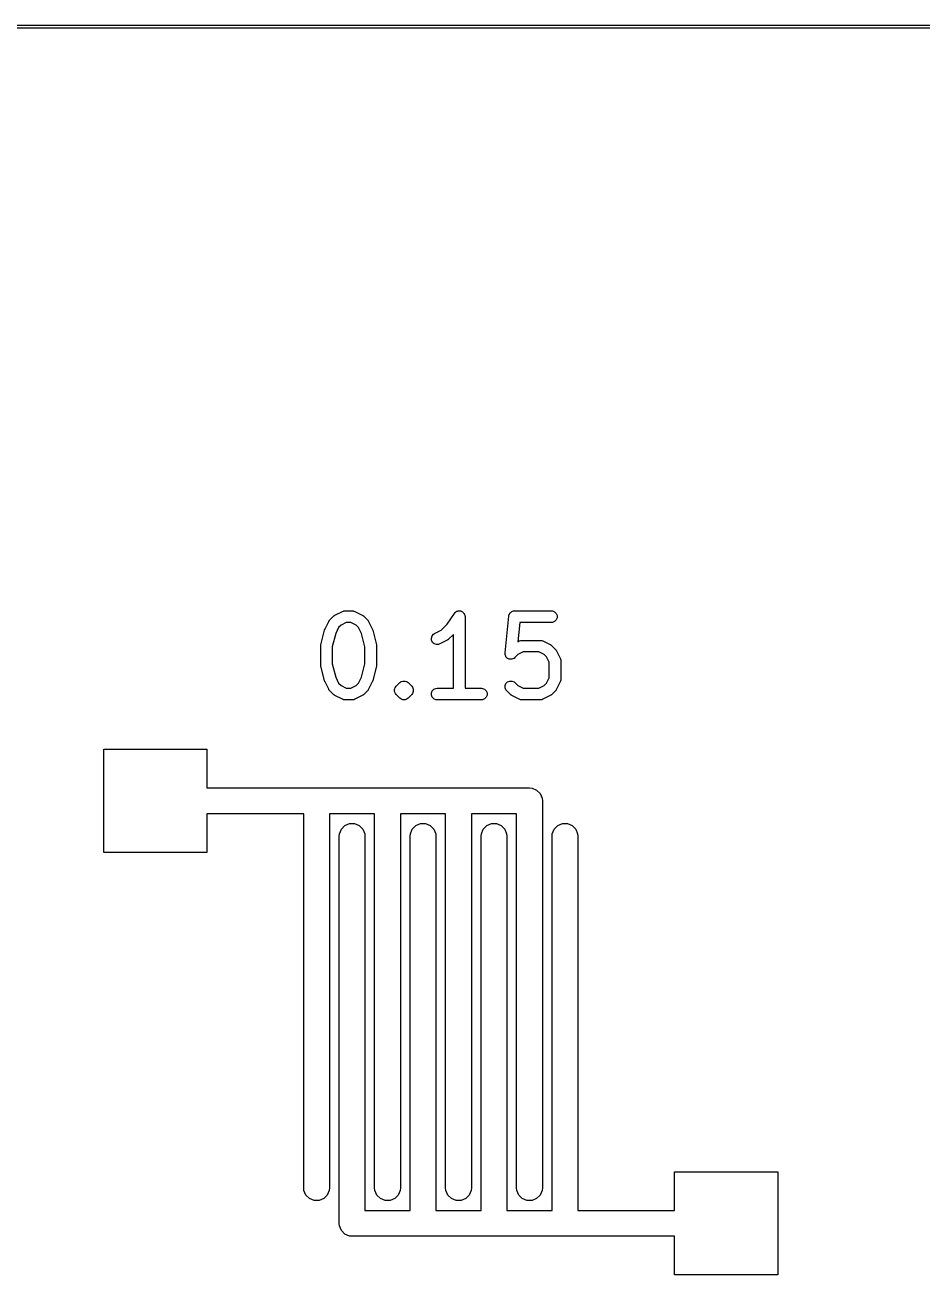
# Model space of a CAD drawing. Header units: millimetres. Extents: x 100 to 200, y -130 to -50.
# Drawn here: x 165.48 to 179.38, y -69.35 to -49.97 of the extents above; entities that cross this region are included whole.
import ezdxf

# ---------------------------------------------------------------- set-up
doc = ezdxf.new("R2010")
doc.units = ezdxf.units.MM
doc.layers.add('BLACK', color=250, linetype='CONTINUOUS')

msp = doc.modelspace()

# ---------------------------------------------------------------- linework, layer by layer
at = {"layer": 'BLACK', "linetype": 'CONTINUOUS'}
for p, q in [((100, -49.975), (200, -49.975)), ((199.975, -50.025), (100.025, -50.025)), ((170.28475, -59.122427), (170.399036, -59.065284)), ((170.399036, -59.065284), (170.415513, -59.058978)), ((170.415513, -59.058978), (170.418738, -59.058748)), ((170.418738, -59.058748), (170.421727, -59.057511)), ((170.421727, -59.057511), (170.439285, -59.055782)), ((170.439285, -59.055782), (170.553571, -59.055782)), ((170.553571, -59.055782), (170.571129, -59.057511)), ((170.571129, -59.057511), (170.574117, -59.058748)), ((170.574117, -59.058748), (170.577343, -59.058978)), ((170.577343, -59.058978), (170.59382, -59.065284)), ((170.59382, -59.065284), (170.708107, -59.122427)), ((172.135942, -59.09572), (172.147008, -59.082209)), ((172.147008, -59.082209), (172.154412, -59.07725)), ((172.154412, -59.07725), (172.160713, -59.07095)), ((172.160713, -59.07095), (172.168859, -59.067575)), ((172.168859, -59.067575), (172.176186, -59.062669)), ((172.176186, -59.062669), (172.184922, -59.060921)), ((172.184922, -59.060921), (172.193156, -59.057511)), ((172.193156, -59.057511), (172.201975, -59.057511)), ((172.201975, -59.057511), (172.21062, -59.055782)), ((172.21062, -59.055782), (172.21936, -59.057511)), ((172.21936, -59.057511), (172.228272, -59.057511)), ((172.228272, -59.057511), (172.236419, -59.060885)), ((172.236419, -59.060885), (172.245069, -59.062597)), ((172.245069, -59.062597), (172.252484, -59.06754)), ((172.252484, -59.06754), (172.260715, -59.07095)), ((172.260715, -59.07095), (172.266948, -59.077183)), ((172.266948, -59.077183), (172.274287, -59.082076)), ((172.274287, -59.082076), (172.279245, -59.08948)), ((172.279245, -59.08948), (172.285546, -59.095781)), ((172.993025, -59.095781), (172.996229, -59.092576)), ((172.996229, -59.092576), (172.998372, -59.088583)), ((172.998372, -59.088583), (173.008553, -59.080252)), ((173.008553, -59.080252), (173.017856, -59.07095)), ((173.017856, -59.07095), (173.022042, -59.069215)), ((173.022042, -59.069215), (173.02555, -59.066346)), ((173.02555, -59.066346), (173.038144, -59.062545)), ((173.038144, -59.062545), (173.050299, -59.057511)), ((173.050299, -59.057511), (173.057026, -59.056848)), ((173.057026, -59.056848), (173.059169, -59.056202)), ((173.059169, -59.056202), (173.061363, -59.056421)), ((173.061363, -59.056421), (173.067857, -59.055782)), ((173.067857, -59.055782), (173.639285, -59.055782)), ((173.639285, -59.055782), (173.656843, -59.057511)), ((173.656843, -59.057511), (173.689286, -59.07095)), ((173.689286, -59.07095), (173.714117, -59.095781)), ((170.130216, -59.334105), (170.187359, -59.219818)), ((170.187359, -59.219818), (170.192116, -59.212259)), ((170.192116, -59.212259), (170.193025, -59.210066)), ((170.193025, -59.210066), (170.195051, -59.207596)), ((170.195051, -59.207596), (170.196757, -59.204887)), ((170.196757, -59.204887), (170.198554, -59.203328)), ((170.198554, -59.203328), (170.204217, -59.196428)), ((170.204217, -59.196428), (170.26136, -59.139286)), ((170.26136, -59.139286), (170.268259, -59.133623)), ((170.268259, -59.133623), (170.269819, -59.131825)), ((170.269819, -59.131825), (170.272529, -59.130118)), ((170.272529, -59.130118), (170.274998, -59.128093)), ((170.274998, -59.128093), (170.277191, -59.127184)), ((170.277191, -59.127184), (170.28475, -59.122427)), ((170.378312, -59.276891), (170.341823, -59.31338)), ((170.460531, -59.235782), (170.378312, -59.276891)), ((170.532326, -59.235782), (170.460531, -59.235782)), ((170.614544, -59.276891), (170.532326, -59.235782)), ((170.651032, -59.313379), (170.614544, -59.276891)), ((170.708107, -59.122427), (170.715665, -59.127184)), ((170.715665, -59.127184), (170.717859, -59.128093)), ((170.717859, -59.128093), (170.720328, -59.130119)), ((170.720328, -59.130119), (170.723038, -59.131825)), ((170.723038, -59.131825), (170.724596, -59.133622)), ((170.724596, -59.133622), (170.731497, -59.139285)), ((170.731497, -59.139285), (170.788639, -59.196428)), ((170.788639, -59.196428), (170.794303, -59.20333)), ((170.794303, -59.20333), (170.7961, -59.204888)), ((170.7961, -59.204888), (170.797804, -59.207595)), ((170.797804, -59.207595), (170.799832, -59.210066)), ((170.799832, -59.210066), (170.80074, -59.21226)), ((170.80074, -59.21226), (170.805499, -59.219819)), ((170.805499, -59.219819), (170.862641, -59.334105)), ((171.928831, -59.357529), (172.026484, -59.259875)), ((172.026484, -59.259875), (172.135829, -59.095859)), ((172.135829, -59.095859), (172.13587, -59.095807)), ((172.13587, -59.095807), (172.135882, -59.095781)), ((172.135882, -59.095781), (172.135942, -59.09572)), ((172.285546, -59.095781), (172.28892, -59.103927)), ((172.28892, -59.103927), (172.293827, -59.111254)), ((172.293827, -59.111254), (172.295574, -59.11999)), ((172.295574, -59.11999), (172.298985, -59.128224)), ((172.298985, -59.128224), (172.300695, -59.145596)), ((172.300695, -59.145596), (172.300714, -59.145688)), ((172.300714, -59.145688), (172.300707, -59.145719)), ((172.300707, -59.145719), (172.300714, -59.145782)), ((172.300714, -59.145782), (172.300714, -60.255782)), ((172.921161, -59.708256), (172.978304, -59.136827)), ((172.978304, -59.136827), (172.979586, -59.13043)), ((172.979586, -59.128224), (172.980442, -59.126155)), ((172.979586, -59.13043), (172.979586, -59.128224)), ((172.980442, -59.126155), (172.981771, -59.119528)), ((172.981771, -59.119528), (172.98799, -59.107933)), ((172.98799, -59.107933), (172.993025, -59.095781)), ((173.149305, -59.235782), (173.119522, -59.533611)), ((173.639285, -59.235782), (173.149305, -59.235782)), ((173.656843, -59.234053), (173.639285, -59.235782)), ((173.689286, -59.220614), (173.656843, -59.234053)), ((173.714117, -59.195783), (173.689286, -59.220614)), ((173.714117, -59.095781), (173.727556, -59.128224)), ((173.727556, -59.16334), (173.714117, -59.195783)), ((173.727556, -59.128224), (173.727556, -59.16334)), ((170.066258, -59.581097), (170.123401, -59.352525)), ((170.123401, -59.352525), (170.123864, -59.351229)), ((170.123864, -59.351229), (170.12391, -59.350582)), ((170.12391, -59.350582), (170.126697, -59.343297)), ((170.126697, -59.343297), (170.129337, -59.335911)), ((170.129337, -59.335911), (170.129725, -59.335386)), ((170.129725, -59.335386), (170.130216, -59.334105)), ((170.295631, -59.405764), (170.243571, -59.614005)), ((170.341823, -59.31338), (170.295631, -59.405764)), ((170.697224, -59.405765), (170.651032, -59.313379)), ((170.749285, -59.614006), (170.697224, -59.405765)), ((170.862641, -59.334105), (170.863132, -59.335389)), ((170.863132, -59.335389), (170.863519, -59.335911)), ((170.863519, -59.335911), (170.866152, -59.343282)), ((170.866152, -59.343282), (170.868946, -59.350583)), ((170.868946, -59.350583), (170.868991, -59.351229)), ((170.868991, -59.351229), (170.869455, -59.352526)), ((170.869455, -59.352526), (170.926598, -59.581097)), ((171.778564, -59.477384), (171.789669, -59.444069)), ((171.781053, -59.512412), (171.778564, -59.477384)), ((171.789669, -59.444069), (171.812677, -59.41754)), ((171.812677, -59.41754), (171.827608, -59.408142)), ((171.827608, -59.408142), (171.928831, -59.357529)), ((172.120714, -59.420204), (172.045783, -59.495136)), ((172.120714, -60.255782), (172.120714, -59.420204)), ((170.063571, -59.602925), (170.063872, -59.599863)), ((170.063571, -59.88864), (170.063571, -59.602925)), ((170.063677, -59.59855), (170.064649, -59.591975)), ((170.063872, -59.599863), (170.063677, -59.59855)), ((170.064649, -59.591975), (170.0653, -59.585367)), ((170.0653, -59.585367), (170.065807, -59.584141)), ((170.065807, -59.584141), (170.066258, -59.581097)), ((170.243571, -59.614005), (170.243571, -59.877559)), ((170.749285, -59.877559), (170.749285, -59.614006)), ((170.926598, -59.581097), (170.927048, -59.584141)), ((170.927048, -59.584141), (170.927556, -59.585367)), ((170.927556, -59.585367), (170.928206, -59.591975)), ((170.928206, -59.591975), (170.929179, -59.59855)), ((170.929179, -59.59855), (170.928983, -59.599863)), ((170.928983, -59.599863), (170.929285, -59.602925)), ((170.929285, -59.602925), (170.929285, -59.88864)), ((171.796757, -59.54382), (171.781053, -59.512412)), ((171.823286, -59.566828), (171.796757, -59.54382)), ((171.856601, -59.577933), (171.823286, -59.566828)), ((171.891629, -59.575444), (171.856601, -59.577933)), ((171.908106, -59.569138), (171.891629, -59.575444)), ((172.022393, -59.511995), (171.908106, -59.569138)), ((172.029951, -59.507237), (172.022393, -59.511995)), ((172.032145, -59.506329), (172.029951, -59.507237)), ((172.034613, -59.504303), (172.032145, -59.506329)), ((172.037324, -59.502597), (172.034613, -59.504303)), ((172.038883, -59.500798), (172.037324, -59.502597)), ((172.045783, -59.495136), (172.038883, -59.500798)), ((173.119522, -59.533611), (173.141894, -59.522426)), ((173.141894, -59.522426), (173.158372, -59.516121)), ((173.158372, -59.516121), (173.161596, -59.515891)), ((173.161596, -59.515891), (173.164585, -59.514654)), ((173.164585, -59.514654), (173.182143, -59.512925)), ((173.182143, -59.512925), (173.467857, -59.512925)), ((173.467857, -59.512925), (173.485415, -59.514654)), ((173.485415, -59.514654), (173.488403, -59.515891)), ((173.488403, -59.515891), (173.491629, -59.516121)), ((173.491629, -59.516121), (173.508106, -59.522427)), ((173.508106, -59.522427), (173.622393, -59.57957)), ((173.622393, -59.57957), (173.629951, -59.584327)), ((173.629951, -59.584327), (173.632145, -59.585236)), ((173.632145, -59.585236), (173.634613, -59.587261)), ((173.634613, -59.587261), (173.637324, -59.588968)), ((173.637324, -59.588968), (173.638883, -59.590766)), ((173.638883, -59.590766), (173.645783, -59.596429)), ((173.645783, -59.596429), (173.702925, -59.653572)), ((173.702925, -59.653572), (173.708589, -59.660473)), ((173.708589, -59.660473), (173.710385, -59.662031)), ((173.710385, -59.662031), (173.712087, -59.664736)), ((173.712087, -59.664736), (173.714118, -59.66721)), ((173.714118, -59.66721), (173.715028, -59.669408)), ((173.715028, -59.669408), (173.719783, -59.676962)), ((172.921134, -59.725899), (172.921161, -59.708256)), ((172.922444, -59.73024), (172.921134, -59.725899)), ((172.922444, -59.734769), (172.922444, -59.73024)), ((172.927476, -59.746919), (172.922444, -59.734769)), ((172.931278, -59.759518), (172.927476, -59.746919)), ((172.934147, -59.763024), (172.931278, -59.759518)), ((172.935882, -59.767213), (172.934147, -59.763024)), ((172.945189, -59.77652), (172.935882, -59.767213)), ((172.953515, -59.786696), (172.945189, -59.77652)), ((172.957506, -59.788837), (172.953515, -59.786696)), ((172.960712, -59.792043), (172.957506, -59.788837)), ((172.972865, -59.797076), (172.960712, -59.792043)), ((172.98446, -59.803297), (172.972865, -59.797076)), ((172.988972, -59.803748), (172.98446, -59.803297)), ((172.993156, -59.805481), (172.988972, -59.803748)), ((173.006301, -59.805481), (172.993156, -59.805481)), ((173.019402, -59.806791), (173.006301, -59.805481)), ((173.023744, -59.805481), (173.019402, -59.806791)), ((173.028272, -59.805481), (173.023744, -59.805481)), ((173.040422, -59.800448), (173.028272, -59.805481)), ((173.053021, -59.796647), (173.040422, -59.800448)), ((173.056527, -59.793777), (173.053021, -59.796647)), ((173.060716, -59.792043), (173.056527, -59.793777)), ((173.074354, -59.780851), (173.060716, -59.792043)), ((173.12117, -59.734033), (173.074354, -59.780851)), ((173.203389, -59.692925), (173.12117, -59.734033)), ((173.446612, -59.692925), (173.203389, -59.692925)), ((173.528831, -59.734035), (173.446612, -59.692925)), ((173.565318, -59.770523), (173.528831, -59.734035)), ((173.606428, -59.852742), (173.565318, -59.770523)), ((173.606428, -60.095965), (173.606428, -59.852742)), ((173.719783, -59.676962), (173.776927, -59.791248)), ((173.776927, -59.791248), (173.783232, -59.807726)), ((173.783232, -59.807726), (173.783461, -59.81095)), ((173.783461, -59.81095), (173.784699, -59.813939)), ((173.784699, -59.813939), (173.786428, -59.831497)), ((173.786428, -59.831497), (173.786428, -60.117211)), ((170.063872, -59.891701), (170.063571, -59.88864)), ((170.063677, -59.893015), (170.063872, -59.891701)), ((170.064649, -59.899589), (170.063677, -59.893015)), ((170.0653, -59.906198), (170.064649, -59.899589)), ((170.065807, -59.907423), (170.0653, -59.906198)), ((170.066258, -59.910468), (170.065807, -59.907423)), ((170.123401, -60.13904), (170.066258, -59.910468)), ((170.243571, -59.877559), (170.295631, -60.0858)), ((170.697224, -60.085799), (170.749285, -59.877559)), ((170.926598, -59.910468), (170.869455, -60.139039)), ((170.927048, -59.907423), (170.926598, -59.910468)), ((170.927556, -59.906198), (170.927048, -59.907423)), ((170.928206, -59.899589), (170.927556, -59.906198)), ((170.929179, -59.893015), (170.928206, -59.899589)), ((170.929285, -59.88864), (170.928983, -59.891701)), ((170.928983, -59.891701), (170.929179, -59.893015)), ((170.123864, -60.140335), (170.123401, -60.13904)), ((170.12391, -60.140983), (170.123864, -60.140335)), ((170.126697, -60.148267), (170.12391, -60.140983)), ((170.129337, -60.155654), (170.126697, -60.148267)), ((170.129725, -60.156178), (170.129337, -60.155654)), ((170.130216, -60.15746), (170.129725, -60.156178)), ((170.187359, -60.271747), (170.130216, -60.15746)), ((170.295631, -60.0858), (170.341823, -60.178184)), ((170.341823, -60.178184), (170.378311, -60.214672)), ((170.378311, -60.214672), (170.460532, -60.255782)), ((170.460532, -60.255782), (170.532324, -60.255782)), ((170.532324, -60.255782), (170.614544, -60.214672)), ((170.614544, -60.214672), (170.651032, -60.178185)), ((170.651032, -60.178185), (170.697224, -60.085799)), ((170.862641, -60.15746), (170.805499, -60.271746)), ((170.863132, -60.156175), (170.862641, -60.15746)), ((170.863519, -60.155654), (170.863132, -60.156175)), ((170.866152, -60.148282), (170.863519, -60.155654)), ((170.868946, -60.140982), (170.866152, -60.148282)), ((170.868991, -60.140335), (170.868946, -60.140982)), ((170.869455, -60.139039), (170.868991, -60.140335)), ((171.210732, -60.264869), (171.219891, -60.242754)), ((171.219891, -60.242754), (171.221595, -60.238639)), ((171.221595, -60.238639), (171.221596, -60.238638)), ((171.221596, -60.238638), (171.232788, -60.225)), ((171.232788, -60.225), (171.289931, -60.167858)), ((171.289931, -60.167858), (171.303569, -60.156665)), ((171.303569, -60.156665), (171.313071, -60.152728)), ((171.313071, -60.152728), (171.336013, -60.143226)), ((171.336013, -60.143226), (171.371129, -60.143226)), ((171.371129, -60.143226), (171.39407, -60.152728)), ((171.39407, -60.152728), (171.403573, -60.156665)), ((171.403573, -60.156665), (171.417211, -60.167857)), ((171.417211, -60.167857), (171.474353, -60.225)), ((171.474353, -60.225), (171.485545, -60.238637)), ((171.485545, -60.238637), (171.485547, -60.238639)), ((171.485547, -60.238639), (171.498985, -60.271082)), ((171.850299, -60.257511), (171.867857, -60.255782)), ((171.867857, -60.255782), (172.120714, -60.255782)), ((172.300714, -60.255782), (172.553571, -60.255782)), ((172.553571, -60.255782), (172.571129, -60.257511)), ((172.922444, -60.213939), (172.935882, -60.181495)), ((172.922444, -60.249055), (172.922444, -60.213939)), ((172.935882, -60.281499), (172.922444, -60.249055)), ((172.935882, -60.181495), (172.960712, -60.156665)), ((172.960712, -60.156665), (172.993156, -60.143227)), ((172.993156, -60.143227), (173.028272, -60.143227)), ((173.028272, -60.143227), (173.060716, -60.156665)), ((173.060716, -60.156665), (173.074354, -60.167857)), ((173.074354, -60.167857), (173.121168, -60.214672)), ((173.121168, -60.214672), (173.203389, -60.255782)), ((173.203389, -60.255782), (173.44661, -60.255782)), ((173.44661, -60.255782), (173.528831, -60.214671)), ((173.528831, -60.214671), (173.565318, -60.178184)), ((173.565318, -60.178184), (173.606428, -60.095965)), ((173.776927, -60.15746), (173.719783, -60.271746)), ((173.783232, -60.140982), (173.776927, -60.15746)), ((173.783461, -60.137757), (173.783232, -60.140982)), ((173.784699, -60.134769), (173.783461, -60.137757)), ((173.786428, -60.117211), (173.784699, -60.134769)), ((170.192116, -60.279305), (170.187359, -60.271747)), ((170.193025, -60.281499), (170.192116, -60.279305)), ((170.195051, -60.283968), (170.193025, -60.281499)), ((170.196757, -60.286678), (170.195051, -60.283968)), ((170.198554, -60.288236), (170.196757, -60.286678)), ((170.204217, -60.295137), (170.198554, -60.288236)), ((170.26136, -60.352279), (170.204217, -60.295137)), ((170.268262, -60.357943), (170.26136, -60.352279)), ((170.26982, -60.35974), (170.268262, -60.357943)), ((170.272527, -60.361444), (170.26982, -60.35974)), ((170.274998, -60.363472), (170.272527, -60.361444)), ((170.277192, -60.36438), (170.274998, -60.363472)), ((170.284751, -60.369139), (170.277192, -60.36438)), ((170.399036, -60.42628), (170.284751, -60.369139)), ((170.415513, -60.432586), (170.399036, -60.42628)), ((170.418738, -60.432815), (170.415513, -60.432586)), ((170.421727, -60.434053), (170.418738, -60.432815)), ((170.439285, -60.435782), (170.421727, -60.434053)), ((170.553571, -60.435782), (170.439285, -60.435782)), ((170.571129, -60.434053), (170.553571, -60.435782)), ((170.574117, -60.432815), (170.571129, -60.434053)), ((170.577342, -60.432586), (170.574117, -60.432815)), ((170.59382, -60.426281), (170.577342, -60.432586)), ((170.708105, -60.369139), (170.59382, -60.426281)), ((170.715663, -60.364381), (170.708105, -60.369139)), ((170.717859, -60.363472), (170.715663, -60.364381)), ((170.720331, -60.361443), (170.717859, -60.363472)), ((170.723037, -60.35974), (170.720331, -60.361443)), ((170.724593, -60.357945), (170.723037, -60.35974)), ((170.731497, -60.35228), (170.724593, -60.357945)), ((170.788639, -60.295137), (170.731497, -60.35228)), ((170.794303, -60.288234), (170.788639, -60.295137)), ((170.7961, -60.286677), (170.794303, -60.288234)), ((170.797804, -60.283969), (170.7961, -60.286677)), ((170.799832, -60.281499), (170.797804, -60.283969)), ((170.80074, -60.279304), (170.799832, -60.281499)), ((170.805499, -60.271746), (170.80074, -60.279304)), ((171.208158, -60.271083), (171.210732, -60.264869)), ((171.208158, -60.306199), (171.208158, -60.271083)), ((171.221596, -60.338642), (171.208158, -60.306199)), ((171.232789, -60.35228), (171.221596, -60.338642)), ((171.289932, -60.409422), (171.232789, -60.35228)), ((171.30357, -60.420615), (171.289932, -60.409422)), ((171.326511, -60.430116), (171.30357, -60.420615)), ((171.336013, -60.434053), (171.326511, -60.430116)), ((171.336014, -60.434053), (171.336013, -60.434053)), ((171.371129, -60.434053), (171.336014, -60.434053)), ((171.384568, -60.428486), (171.371129, -60.434053)), ((171.403574, -60.420614), (171.384568, -60.428486)), ((171.403577, -60.42061), (171.403574, -60.420614)), ((171.41721, -60.409422), (171.403577, -60.42061)), ((171.474353, -60.35228), (171.41721, -60.409422)), ((171.485546, -60.338642), (171.474353, -60.35228)), ((171.498984, -60.306199), (171.485546, -60.338642)), ((171.498985, -60.271082), (171.498984, -60.306199)), ((171.779586, -60.328224), (171.793025, -60.295781)), ((171.779586, -60.36334), (171.779586, -60.328224)), ((171.793025, -60.395783), (171.779586, -60.36334)), ((171.793025, -60.295781), (171.817856, -60.27095)), ((171.817856, -60.420614), (171.793025, -60.395783)), ((171.817856, -60.27095), (171.850299, -60.257511)), ((171.850299, -60.434053), (171.817856, -60.420614)), ((171.867857, -60.435782), (171.850299, -60.434053)), ((172.553571, -60.435782), (171.867857, -60.435782)), ((172.571129, -60.434053), (172.553571, -60.435782)), ((172.571129, -60.257511), (172.603572, -60.27095)), ((172.603572, -60.420614), (172.571129, -60.434053)), ((172.603572, -60.27095), (172.628403, -60.295781)), ((172.628403, -60.395783), (172.603572, -60.420614)), ((172.628403, -60.295781), (172.641842, -60.328224)), ((172.641842, -60.36334), (172.628403, -60.395783)), ((172.641842, -60.328224), (172.641842, -60.36334)), ((172.947074, -60.295137), (172.935882, -60.281499)), ((173.004217, -60.352279), (172.947074, -60.295137)), ((173.011119, -60.357943), (173.004217, -60.352279)), ((173.012677, -60.35974), (173.011119, -60.357943)), ((173.015384, -60.361444), (173.012677, -60.35974)), ((173.017855, -60.363472), (173.015384, -60.361444)), ((173.020049, -60.36438), (173.017855, -60.363472)), ((173.027608, -60.369139), (173.020049, -60.36438)), ((173.141894, -60.426281), (173.027608, -60.369139)), ((173.158372, -60.432586), (173.141894, -60.426281)), ((173.161596, -60.432815), (173.158372, -60.432586)), ((173.164585, -60.434053), (173.161596, -60.432815)), ((173.182143, -60.435782), (173.164585, -60.434053)), ((173.467857, -60.435782), (173.182143, -60.435782)), ((173.485415, -60.434053), (173.467857, -60.435782)), ((173.488403, -60.432815), (173.485415, -60.434053)), ((173.491628, -60.432586), (173.488403, -60.432815)), ((173.508106, -60.426281), (173.491628, -60.432586)), ((173.622391, -60.369139), (173.508106, -60.426281)), ((173.629948, -60.364381), (173.622391, -60.369139)), ((173.632145, -60.363472), (173.629948, -60.364381)), ((173.634616, -60.361443), (173.632145, -60.363472)), ((173.637323, -60.35974), (173.634616, -60.361443)), ((173.63888, -60.357943), (173.637323, -60.35974)), ((173.645783, -60.352279), (173.63888, -60.357943)), ((173.702925, -60.295136), (173.645783, -60.352279)), ((173.708589, -60.288234), (173.702925, -60.295136)), ((173.710385, -60.286677), (173.708589, -60.288234)), ((173.712087, -60.283971), (173.710385, -60.286677)), ((173.714118, -60.281498), (173.712087, -60.283971)), ((173.715028, -60.279299), (173.714118, -60.281498)), ((173.719783, -60.271746), (173.715028, -60.279299)), ((166.7, -62.8), (166.7, -61.2)), ((166.7, -61.2), (168.3, -61.2)), ((168.3, -61.2), (168.3, -61.8)), ((168.3, -61.8), (173.3, -61.8)), ((173.3, -61.8), (173.339018, -61.803843)), ((173.339018, -61.803843), (173.411114, -61.833706)), ((173.411114, -61.833706), (173.466294, -61.888886)), ((173.466294, -61.888886), (173.496157, -61.960982)), ((173.496157, -61.960982), (173.5, -62)), ((173.5, -62), (173.5, -68)), ((169.8, -62.2), (168.3, -62.2)), ((168.3, -62.2), (168.3, -62.8)), ((169.8, -68), (169.8, -62.2)), ((170.9, -62.2), (170.2, -62.2)), ((170.2, -62.2), (170.2, -68)), ((170.383706, -62.438886), (170.438886, -62.383706)), ((170.438886, -62.383706), (170.510982, -62.353843)), ((170.510982, -62.353843), (170.589018, -62.353843)), ((170.589018, -62.353843), (170.661114, -62.383706)), ((170.661114, -62.383706), (170.716294, -62.438886)), ((170.9, -68), (170.9, -62.2)), ((172, -62.2), (171.3, -62.2)), ((171.3, -62.2), (171.3, -68)), ((171.483706, -62.438886), (171.538886, -62.383706)), ((171.538886, -62.383706), (171.610982, -62.353843)), ((171.610982, -62.353843), (171.689018, -62.353843)), ((171.689018, -62.353843), (171.761114, -62.383706)), ((171.761114, -62.383706), (171.816294, -62.438886)), ((172, -68), (172, -62.2)), ((173.1, -62.2), (172.4, -62.2)), ((172.4, -62.2), (172.4, -68)), ((172.583706, -62.438886), (172.638886, -62.383706)), ((172.638886, -62.383706), (172.710982, -62.353843)), ((172.710982, -62.353843), (172.789018, -62.353843)), ((172.789018, -62.353843), (172.861114, -62.383706)), ((172.861114, -62.383706), (172.916294, -62.438886)), ((173.1, -68), (173.1, -62.2)), ((173.683706, -62.438886), (173.738886, -62.383706)), ((173.738886, -62.383706), (173.810982, -62.353843)), ((173.810982, -62.353843), (173.889018, -62.353843)), ((173.889018, -62.353843), (173.961114, -62.383706)), ((173.961114, -62.383706), (174.016294, -62.438886)), ((170.35, -62.55), (170.353843, -62.510982)), ((170.35, -68.55), (170.35, -62.55)), ((170.353843, -62.510982), (170.383706, -62.438886)), ((170.716294, -62.438886), (170.746157, -62.510982)), ((170.746157, -62.510982), (170.75, -62.55)), ((170.75, -62.55), (170.75, -68.35)), ((171.45, -62.55), (171.453843, -62.510982)), ((171.45, -68.35), (171.45, -62.55)), ((171.453843, -62.510982), (171.483706, -62.438886)), ((171.816294, -62.438886), (171.846157, -62.510982)), ((171.846157, -62.510982), (171.85, -62.55)), ((171.85, -62.55), (171.85, -68.35)), ((172.55, -62.55), (172.553843, -62.510982)), ((172.55, -68.35), (172.55, -62.55)), ((172.553843, -62.510982), (172.583706, -62.438886)), ((172.916294, -62.438886), (172.946157, -62.510982)), ((172.946157, -62.510982), (172.95, -62.55)), ((172.95, -62.55), (172.95, -68.35)), ((173.65, -62.55), (173.653843, -62.510982)), ((173.65, -68.35), (173.65, -62.55)), ((173.653843, -62.510982), (173.683706, -62.438886)), ((174.016294, -62.438886), (174.046157, -62.510982)), ((174.046157, -62.510982), (174.05, -62.55)), ((174.05, -62.55), (174.05, -68.35)), ((168.3, -62.8), (166.7, -62.8)), ((175.55, -68.35), (175.55, -67.75)), ((175.55, -67.75), (177.15, -67.75)), ((177.15, -67.75), (177.15, -69.35)), ((169.803843, -68.039018), (169.8, -68)), ((170.2, -68), (170.196157, -68.039018)), ((170.903843, -68.039018), (170.9, -68)), ((171.3, -68), (171.296157, -68.039018)), ((172.003843, -68.039018), (172, -68)), ((172.4, -68), (172.396157, -68.039018)), ((173.103843, -68.039018), (173.1, -68)), ((173.5, -68), (173.496157, -68.039018)), ((169.833706, -68.111114), (169.803843, -68.039018)), ((169.888886, -68.166294), (169.833706, -68.111114)), ((169.960982, -68.196157), (169.888886, -68.166294)), ((170.039018, -68.196157), (169.960982, -68.196157)), ((170.111114, -68.166294), (170.039018, -68.196157)), ((170.166294, -68.111114), (170.111114, -68.166294)), ((170.196157, -68.039018), (170.166294, -68.111114)), ((170.933706, -68.111114), (170.903843, -68.039018)), ((170.988886, -68.166294), (170.933706, -68.111114)), ((171.060982, -68.196157), (170.988886, -68.166294)), ((171.139018, -68.196157), (171.060982, -68.196157)), ((171.211114, -68.166294), (171.139018, -68.196157)), ((171.266294, -68.111114), (171.211114, -68.166294)), ((171.296157, -68.039018), (171.266294, -68.111114)), ((172.033706, -68.111114), (172.003843, -68.039018)), ((172.088886, -68.166294), (172.033706, -68.111114)), ((172.160982, -68.196157), (172.088886, -68.166294)), ((172.239018, -68.196157), (172.160982, -68.196157)), ((172.311114, -68.166294), (172.239018, -68.196157)), ((172.366294, -68.111114), (172.311114, -68.166294)), ((172.396157, -68.039018), (172.366294, -68.111114)), ((173.133706, -68.111114), (173.103843, -68.039018)), ((173.188886, -68.166294), (173.133706, -68.111114)), ((173.260982, -68.196157), (173.188886, -68.166294)), ((173.339018, -68.196157), (173.260982, -68.196157)), ((173.411114, -68.166294), (173.339018, -68.196157)), ((173.466294, -68.111114), (173.411114, -68.166294)), ((173.496157, -68.039018), (173.466294, -68.111114)), ((170.75, -68.35), (171.45, -68.35)), ((171.85, -68.35), (172.55, -68.35)), ((172.95, -68.35), (173.65, -68.35)), ((174.05, -68.35), (175.55, -68.35)), ((170.353843, -68.589018), (170.35, -68.55)), ((170.383706, -68.661114), (170.353843, -68.589018)), ((170.438886, -68.716294), (170.383706, -68.661114)), ((170.510982, -68.746157), (170.438886, -68.716294)), ((170.55, -68.75), (170.510982, -68.746157)), ((175.55, -68.75), (170.55, -68.75)), ((175.55, -69.35), (175.55, -68.75)), ((177.15, -69.35), (175.55, -69.35))]:
    msp.add_line(p, q, dxfattribs=at)

doc.saveas('drawing.dxf')
